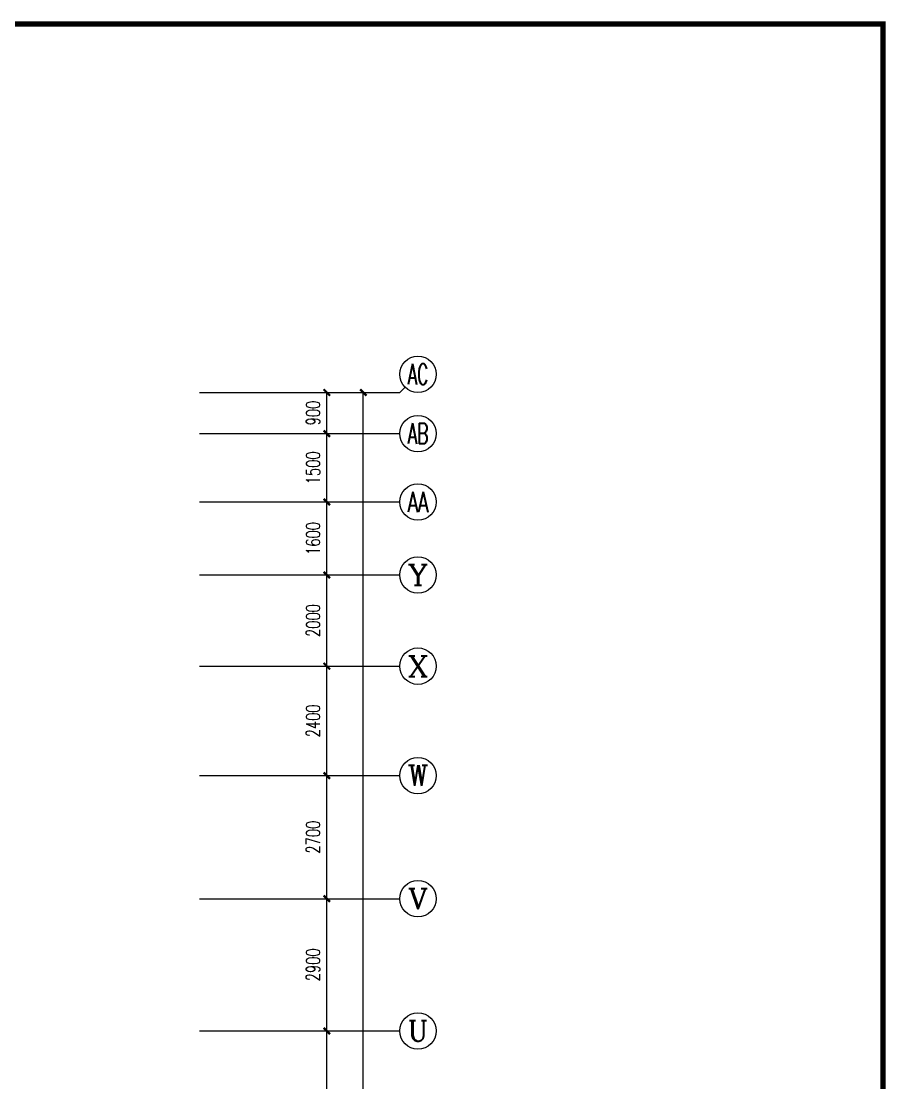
# Model space of a CAD drawing. Extents: x 190999 to 918899, y -200814 to 215286.
# Drawn here: x 730787 to 749759, y -107632 to -84354 of the extents above; entities that cross this region are included whole.
import ezdxf
from ezdxf.enums import TextEntityAlignment as Align

# ---------------------------------------------------------------- set-up
doc = ezdxf.new("R2010")
doc.units = 0
doc.header["$LTSCALE"] = 1000
doc.header["$MEASUREMENT"] = 0
doc.layers.get('Defpoints').update_dxf_attribs({"color": 1})
for name, color, linetype in [('AXIS', 3, 'Continuous'), ('AXIS_TEXT', 7, 'Continuous'), ('图框', 189, 'Continuous')]:
    doc.layers.add(name, color=color, linetype=linetype)
doc.styles.add('_TCH_AXIS', font='COMPLEX', dxfattribs={"bigfont": 'GBCBIG'})
doc.styles.add('COMPLEX', font='COMPLEX')
doc.styles.add('DIM_FONT', font='SIMPLEX', dxfattribs={"width": 0.7, "bigfont": 'GBCBIG'})
doc.dimstyles.new('DIMN', dxfattribs={"dimtxt": 300, "dimasz": 100, "dimexe": 250, "dimexo": 300, "dimgap": 150, "dimtad": 1, "dimdec": 0, "dimzin": 0, "dimdsep": 46, "dimtxsty": 'DIM_FONT', "dimblk": 'ARCHTICK', "dimcen": 0.09, "dimclrt": 7, "dimazin": 2, "dimtfac": 1, "dimtdec": 0, "dimtix": 1, "dimtmove": 2, "dimatfit": 3, "dimfxl": 0, "dimtolj": 1, "dimtzin": 0, "dimarcsym": 0})

# ---------------------------------------------------------------- blocks, each defined once
blk = doc.blocks.new('TJAD_TK_A0')
at = {"layer": '图框', "const_width": 1.2}
blk.add_lwpolyline([(2152, -431.7), (2152, 389.3), (998, 389.3), (998, -431.7)], close=True, dxfattribs=at)
blk = doc.blocks.new('_ArchTick')
at = {"const_width": 0.5}
blk.add_lwpolyline([(-0.7, -0.7), (0.7, 0.7)], dxfattribs=at)
blk = doc.blocks.new('*D816')
at = {"layer": 'AXIS', "color": 0, "lineweight": -2}
for p, q in [((736699, -106496), (737743, -106496)), ((737493, -110496), (737493, -106496)), ((736699, -110496), (737743, -110496))]:
    blk.add_line(p, q, dxfattribs=at)
at = {"layer": 'Defpoints', "color": 0}
for p in [(736399, -106496), (737493, -106496), (736399, -110496)]:
    blk.add_point(p, dxfattribs=at)
at = {"layer": 'AXIS', "color": 0, "lineweight": -2, "xscale": 100, "yscale": 100, "zscale": 100}
for p, rotation in [((737493, -106496), 90), ((737493, -110496), 270)]:
    blk.add_blockref('_ArchTick', p, dxfattribs=dict(at, rotation=rotation))
at = {"layer": 'AXIS', "color": 7, "insert": (737193, -108496), "char_height": 300, "attachment_point": 5, "rotation": 90, "style": 'DIM_FONT'}
blk.add_mtext('\\A1;4000', dxfattribs=at)
blk = doc.blocks.new('*D817')
at = {"layer": 'AXIS', "color": 0, "lineweight": -2}
for p, q in [((736699, -103596), (737743, -103596)), ((737493, -106496), (737493, -103596)), ((736699, -106496), (737743, -106496))]:
    blk.add_line(p, q, dxfattribs=at)
at = {"layer": 'Defpoints', "color": 0}
for p in [(736399, -103596), (737493, -103596), (736399, -106496)]:
    blk.add_point(p, dxfattribs=at)
at = {"layer": 'AXIS', "color": 0, "lineweight": -2, "xscale": 100, "yscale": 100, "zscale": 100}
for p, rotation in [((737493, -103596), 90), ((737493, -106496), 270)]:
    blk.add_blockref('_ArchTick', p, dxfattribs=dict(at, rotation=rotation))
at = {"layer": 'AXIS', "color": 7, "insert": (737193, -105046), "char_height": 300, "attachment_point": 5, "rotation": 90, "style": 'DIM_FONT'}
blk.add_mtext('\\A1;2900', dxfattribs=at)
blk = doc.blocks.new('*D818')
at = {"layer": 'AXIS', "color": 0, "lineweight": -2}
for p, q in [((736699, -100896), (737743, -100896)), ((737493, -103596), (737493, -100896)), ((736699, -103596), (737743, -103596))]:
    blk.add_line(p, q, dxfattribs=at)
at = {"layer": 'Defpoints', "color": 0}
for p in [(736399, -100896), (737493, -100896), (736399, -103596)]:
    blk.add_point(p, dxfattribs=at)
at = {"layer": 'AXIS', "color": 0, "lineweight": -2, "xscale": 100, "yscale": 100, "zscale": 100}
for p, rotation in [((737493, -100896), 90), ((737493, -103596), 270)]:
    blk.add_blockref('_ArchTick', p, dxfattribs=dict(at, rotation=rotation))
at = {"layer": 'AXIS', "color": 7, "insert": (737193, -102246), "char_height": 300, "attachment_point": 5, "rotation": 90, "style": 'DIM_FONT'}
blk.add_mtext('\\A1;2700', dxfattribs=at)
blk = doc.blocks.new('*D819')
at = {"layer": 'AXIS', "color": 0, "lineweight": -2}
for p, q in [((736699, -98496), (737743, -98496)), ((737493, -100896), (737493, -98496)), ((736699, -100896), (737743, -100896))]:
    blk.add_line(p, q, dxfattribs=at)
at = {"layer": 'Defpoints', "color": 0}
for p in [(736399, -98496), (737493, -98496), (736399, -100896)]:
    blk.add_point(p, dxfattribs=at)
at = {"layer": 'AXIS', "color": 0, "lineweight": -2, "xscale": 100, "yscale": 100, "zscale": 100}
for p, rotation in [((737493, -98496), 90), ((737493, -100896), 270)]:
    blk.add_blockref('_ArchTick', p, dxfattribs=dict(at, rotation=rotation))
at = {"layer": 'AXIS', "color": 7, "insert": (737193, -99696), "char_height": 300, "attachment_point": 5, "rotation": 90, "style": 'DIM_FONT'}
blk.add_mtext('\\A1;2400', dxfattribs=at)
blk = doc.blocks.new('*D820')
at = {"layer": 'AXIS', "color": 0, "lineweight": -2}
for p, q in [((736699, -96496), (737743, -96496)), ((737493, -98496), (737493, -96496)), ((736699, -98496), (737743, -98496))]:
    blk.add_line(p, q, dxfattribs=at)
at = {"layer": 'Defpoints', "color": 0}
for p in [(736399, -96496), (737493, -96496), (736399, -98496)]:
    blk.add_point(p, dxfattribs=at)
at = {"layer": 'AXIS', "color": 0, "lineweight": -2, "xscale": 100, "yscale": 100, "zscale": 100}
for p, rotation in [((737493, -96496), 90), ((737493, -98496), 270)]:
    blk.add_blockref('_ArchTick', p, dxfattribs=dict(at, rotation=rotation))
at = {"layer": 'AXIS', "color": 7, "insert": (737193, -97496), "char_height": 300, "attachment_point": 5, "rotation": 90, "style": 'DIM_FONT'}
blk.add_mtext('\\A1;2000', dxfattribs=at)
blk = doc.blocks.new('*D821')
at = {"layer": 'AXIS', "color": 0, "lineweight": -2}
for p, q in [((736699, -94896), (737743, -94896)), ((737493, -96496), (737493, -94896)), ((736699, -96496), (737743, -96496))]:
    blk.add_line(p, q, dxfattribs=at)
at = {"layer": 'Defpoints', "color": 0}
for p in [(736399, -94896), (737493, -94896), (736399, -96496)]:
    blk.add_point(p, dxfattribs=at)
at = {"layer": 'AXIS', "color": 0, "lineweight": -2, "xscale": 100, "yscale": 100, "zscale": 100}
for p, rotation in [((737493, -94896), 90), ((737493, -96496), 270)]:
    blk.add_blockref('_ArchTick', p, dxfattribs=dict(at, rotation=rotation))
at = {"layer": 'AXIS', "color": 7, "insert": (737193, -95696), "char_height": 300, "attachment_point": 5, "rotation": 90, "style": 'DIM_FONT'}
blk.add_mtext('\\A1;1600', dxfattribs=at)
blk = doc.blocks.new('*D822')
at = {"layer": 'AXIS', "color": 0, "lineweight": -2}
for p, q in [((736699, -93396), (737743, -93396)), ((737493, -94896), (737493, -93396)), ((736699, -94896), (737743, -94896))]:
    blk.add_line(p, q, dxfattribs=at)
at = {"layer": 'Defpoints', "color": 0}
for p in [(736399, -93396), (737493, -93396), (736399, -94896)]:
    blk.add_point(p, dxfattribs=at)
at = {"layer": 'AXIS', "color": 0, "lineweight": -2, "xscale": 100, "yscale": 100, "zscale": 100}
for p, rotation in [((737493, -93396), 90), ((737493, -94896), 270)]:
    blk.add_blockref('_ArchTick', p, dxfattribs=dict(at, rotation=rotation))
at = {"layer": 'AXIS', "color": 7, "insert": (737193, -94146), "char_height": 300, "attachment_point": 5, "rotation": 90, "style": 'DIM_FONT'}
blk.add_mtext('\\A1;1500', dxfattribs=at)
blk = doc.blocks.new('*D823')
at = {"layer": 'AXIS', "color": 0, "lineweight": -2}
for p, q in [((736699, -92496), (737743, -92496)), ((737493, -93396), (737493, -92496)), ((736699, -93396), (737743, -93396))]:
    blk.add_line(p, q, dxfattribs=at)
at = {"layer": 'Defpoints', "color": 0}
for p in [(736399, -92496), (737493, -92496), (736399, -93396)]:
    blk.add_point(p, dxfattribs=at)
at = {"layer": 'AXIS', "color": 0, "lineweight": -2, "xscale": 100, "yscale": 100, "zscale": 100}
for p, rotation in [((737493, -92496), 90), ((737493, -93396), 270)]:
    blk.add_blockref('_ArchTick', p, dxfattribs=dict(at, rotation=rotation))
at = {"layer": 'AXIS', "color": 7, "insert": (737193, -92946), "char_height": 300, "attachment_point": 5, "rotation": 90, "style": 'DIM_FONT'}
blk.add_mtext('\\A1;900', dxfattribs=at)
blk = doc.blocks.new('*D824')
at = {"layer": 'AXIS', "color": 0, "lineweight": -2}
for p, q in [((736699, -92496), (738543, -92496)), ((738293, -180496), (738293, -92496)), ((736699, -180496), (738543, -180496))]:
    blk.add_line(p, q, dxfattribs=at)
at = {"layer": 'Defpoints', "color": 0}
for p in [(736399, -92496), (738293, -92496), (736399, -180496)]:
    blk.add_point(p, dxfattribs=at)
at = {"layer": 'AXIS', "color": 0, "lineweight": -2, "xscale": 100, "yscale": 100, "zscale": 100}
for p, rotation in [((738293, -92496), 90), ((738293, -180496), 270)]:
    blk.add_blockref('_ArchTick', p, dxfattribs=dict(at, rotation=rotation))
at = {"layer": 'AXIS', "color": 7, "insert": (737993, -136496), "char_height": 300, "attachment_point": 5, "rotation": 90, "style": 'DIM_FONT'}
blk.add_mtext('\\A1;88000', dxfattribs=at)
blk = doc.blocks.new('_AXISO')
blk.add_circle((0, 0), 0.5)
at = {"layer": 'AXIS_TEXT', "style": 'COMPLEX', "width": 1.041667}
blk.add_attdef('A', text='', height=0.56, dxfattribs=at).set_placement((-0.25, -0.28), (0.25, -0.28), align=Align.FIT)

msp = doc.modelspace()

# ---------------------------------------------------------------- linework, layer by layer
at = {"layer": 'AXIS'}
for p, q in [((739210.1, -92379.1), (739093, -92496.3)), ((734698.5, -92496.3), (739093, -92496.3)), ((734698.5, -93396.3), (739093, -93396.3)), ((734698.5, -94896.3), (739093, -94896.3)), ((734698.5, -96496.3), (739093, -96496.3)), ((734698.5, -98496.3), (739093, -98496.3)), ((734698.5, -100896.3), (739093, -100896.3)), ((734698.5, -103596.3), (739093, -103596.3)), ((734698.5, -106496.3), (739093, -106496.3))]:
    msp.add_line(p, q, dxfattribs=at)

# ---------------------------------------------------------------- block references
ref = msp.add_blockref('_AXISO', (739493, -92096.3), dxfattribs=dict(at, xscale=800, yscale=800, zscale=800))
ref.add_attrib('A', 'AC', dxfattribs={"layer": 'AXIS_TEXT', "height": 452.55, "style": '_TCH_AXIS', "width": 0.583333}).set_placement((739266.7, -92322.6), (739719.3, -92322.6), align=Align.FIT)
ref = msp.add_blockref('_AXISO', (739493, -93396.3), dxfattribs=dict(at, xscale=800, yscale=800, zscale=800))
ref.add_attrib('A', 'AB', dxfattribs={"layer": 'AXIS_TEXT', "height": 452.55, "style": '_TCH_AXIS', "width": 0.552632}).set_placement((739266.7, -93622.6), (739719.3, -93622.6), align=Align.FIT)
ref = msp.add_blockref('_AXISO', (739493, -94896.3), dxfattribs=dict(at, xscale=800, yscale=800, zscale=800))
ref.add_attrib('A', 'AA', dxfattribs={"layer": 'AXIS_TEXT', "height": 452.55, "style": '_TCH_AXIS', "width": 0.538462}).set_placement((739266.7, -95122.6), (739719.3, -95122.6), align=Align.FIT)
ref = msp.add_blockref('_AXISO', (739493, -96496.3), dxfattribs=dict(at, xscale=800, yscale=800, zscale=800))
ref.add_attrib('A', 'Y', dxfattribs={"layer": 'AXIS_TEXT', "height": 452.5, "style": '_TCH_AXIS', "width": 1.105263}).set_placement((739266.7, -96722.6), (739719.3, -96722.6), align=Align.FIT)
ref = msp.add_blockref('_AXISO', (739493, -98496.3), dxfattribs=dict(at, xscale=800, yscale=800, zscale=800))
ref.add_attrib('A', 'X', dxfattribs={"layer": 'AXIS_TEXT', "height": 452.5, "style": '_TCH_AXIS', "width": 1.166667}).set_placement((739266.7, -98722.6), (739719.3, -98722.6), align=Align.FIT)
ref = msp.add_blockref('_AXISO', (739493, -100896.3), dxfattribs=dict(at, xscale=800, yscale=800, zscale=800))
ref.add_attrib('A', 'W', dxfattribs={"layer": 'AXIS_TEXT', "height": 452.5, "style": '_TCH_AXIS', "width": 0.954545}).set_placement((739266.7, -101122.6), (739719.3, -101122.6), align=Align.FIT)
ref = msp.add_blockref('_AXISO', (739493, -103596.3), dxfattribs=dict(at, xscale=800, yscale=800, zscale=800))
ref.add_attrib('A', 'V', dxfattribs={"layer": 'AXIS_TEXT', "height": 452.5, "style": '_TCH_AXIS', "width": 1.166667}).set_placement((739266.7, -103822.6), (739719.3, -103822.6), align=Align.FIT)
ref = msp.add_blockref('_AXISO', (739493, -106496.3), dxfattribs=dict(at, xscale=800, yscale=800, zscale=800))
ref.add_attrib('A', 'U', dxfattribs={"layer": 'AXIS_TEXT', "height": 452.5, "style": '_TCH_AXIS', "width": 1.05}).set_placement((739266.7, -106722.6), (739719.3, -106722.6), align=Align.FIT)
at = {"layer": '图框', "xscale": 100, "yscale": 100, "zscale": 100, "rotation": 270}
msp.add_blockref('TJAD_TK_A0', (710768.8, 15386.5), dxfattribs=at)

# ---------------------------------------------------------------- dimensions: what is measured, and where the dimension line sits
at = {"layer": 'AXIS'}
for p1, p2, distance, picture, middle in [((736398.5, -93396.3), (736398.5, -92496.3), -1094.4, '*D823', (737193, -92946.3)), ((736398.5, -180496.3), (736398.5, -92496.3), -1894.4, '*D824', (737993, -136496.3)), ((736398.5, -94896.3), (736398.5, -93396.3), -1094.4, '*D822', (737193, -94146.3)), ((736398.5, -96496.3), (736398.5, -94896.3), -1094.4, '*D821', (737193, -95696.3)), ((736398.5, -98496.3), (736398.5, -96496.3), -1094.4, '*D820', (737193, -97496.3)), ((736398.5, -100896.3), (736398.5, -98496.3), -1094.4, '*D819', (737193, -99696.3)), ((736398.5, -103596.3), (736398.5, -100896.3), -1094.4, '*D818', (737193, -102246.3)), ((736398.5, -106496.3), (736398.5, -103596.3), -1094.4, '*D817', (737193, -105046.3)), ((736398.5, -110496.3), (736398.5, -106496.3), -1094.4, '*D816', (737193, -108496.3))]:
    dim = msp.add_aligned_dim(p1=p1, p2=p2, distance=distance, dimstyle='DIMN', dxfattribs=at)
    dim.commit()
    dim.dimension.update_dxf_attribs({"geometry": picture, "text_midpoint": middle})

doc.saveas('drawing.dxf')
